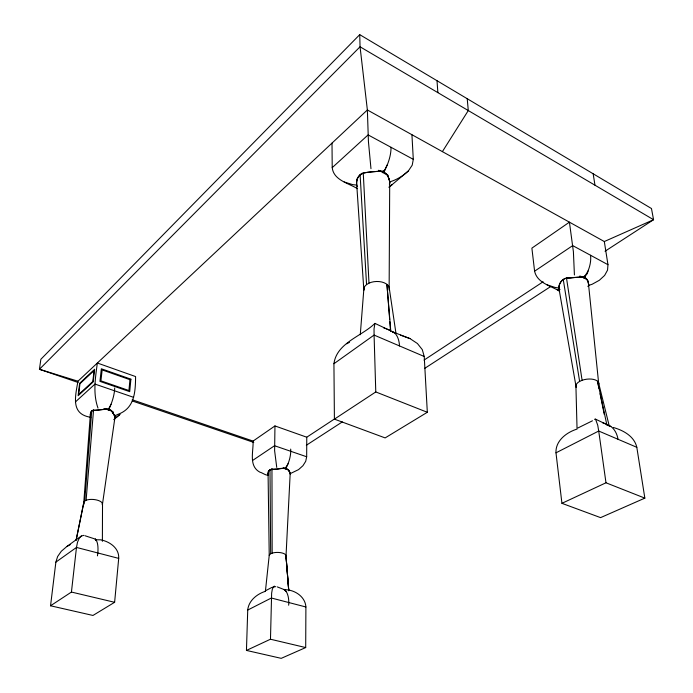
<?xml version="1.0" encoding="UTF-8"?>
<svg xmlns="http://www.w3.org/2000/svg" width="693" height="693" viewBox="0 0 693 693"><rect width="100%" height="100%" fill="white"/><g stroke="black" fill="none" stroke-linecap="round" stroke-linejoin="round"><path stroke-width="1.04" d="M102.382 541.328L102.521 503.863L115.09 416.398L111.478 410.949L108.221 409.996L109.165 408.073L109.303 409.528C113.47 409.866 112.829 418.148 117.42 414.535C134.615 408.679 135.412 392.403 135.594 376.568L97.358 363.019C95.348 377.928 92.775 393.494 97.99 408.082M269.222 555.37A8.42 3.3 0.8 0 1 270.686 553.776L272.158 553.144L271.959 468.728L268.659 470.868L268.07 473.172L269.222 555.37L265.41 591.311C256.956 594.005 248.588 600.675 247.73 610.057L246.448 650.424L281.228 658.35L305.7 647.565L305.899 606.981C305.31 596.404 294.222 589.483 284.39 589.682L277.313 586.902M290.246 474.428L290.246 473.64L298.579 469.603L302.954 465.687L305.717 461.304L306.67 456.765L306.765 437.205L334.728 418.815M357.371 186.46L356.67 185.161C356.185 180.405 357.839 175.182 362.456 173.059M83.948 535.342L81.367 535.992L66.788 546.552L61.33 551.238L57.606 556.548L55.873 562.127L50.546 605.786L92.966 615.453L114.622 602.295L118.702 558.385C119.369 548.172 109.667 541.528 100.65 539.821L95.374 539.795L95.383 539.119L85.048 535.758M246.448 650.424L270.478 639.223L271.639 593.156L272.288 589.405L273.233 587.006L274.402 586.105M306.765 437.205L274.956 425.935L274.619 450.719L276.741 467.411M383.038 172.86L384.494 170.114L384.442 172.28C387.647 174.428 389.128 178.196 389.709 181.869L389.128 289.977M268.07 473.172C269.473 478.187 261.642 472.15 260.022 472.236C248.371 466.146 253.56 451.394 253.084 441.077L274.956 425.935M268.174 475.147L268.65 471.136L269.984 469.698C276.55 469.837 283.714 466.008 289.397 470.703C290.774 477.009 289.544 469.118 286.218 468.451L286.2 467.16L285.265 468.884L288.045 463.747A19.872 9.936 -71.3 0 0 290.748 451.299A19.482 9.737 -71.3 0 0 290.679 449.09M289.397 470.703L289.353 471.561L287.993 469.681L286.174 469.152M284.347 590.029L284.303 589.405M108.221 409.996L109.165 408.073L109.044 408.653C103.283 410.048 97.228 409.468 91.719 410.975L90.644 412.387L90.315 415.012L83.749 502.962L76.126 540.176M360.1 174.671L366.562 284.589A12.777 7.562 -2.4 0 0 363.851 290.237L356.765 185.17C354.799 168.771 374.324 172.687 384.442 170.807L384.494 170.114M90.281 415.003L90.644 412.387M84.719 501.022L91.719 410.975L93.564 409.806L86.105 500.268L84.719 501.022A9.433 3.933 4.9 0 0 84.217 504.002M360.273 334.745L363.912 288.262M605.041 251.238L653.56 219.716L651.472 208.532L359.736 34.65L360.057 46.786L367.368 109.97L604.313 241.536L607.969 264.691L607.544 270.131L604.617 275.442L599.367 280.267L592.16 284.251L588.634 285.412L588.028 286.53L588.721 285.386C588.548 282.432 587.603 279.279 585.074 277.512M389.033 179.019L389.812 181.843L389.492 184.139M613.34 427.486C623.388 430.37 634.32 436.278 636.815 447.306L644.845 498.128L600.58 517.628L561.928 503.326L555.985 452.824C555.362 440.765 566.588 432.311 577.052 429.08L575.909 385.75M113.531 413.773L114.951 416.874M93.538 410.091C100.216 411.209 106.921 406.514 112.716 411.772M50.546 605.786L71.431 592.056L76.481 547.427L77.495 542.238L79.167 538.34L81.367 535.992M90.8 417.299C70.495 414.284 75.277 396.543 77.962 381.202L367.368 109.97L368.433 141.649L370.972 168.676M95.374 539.795L95.383 539.119M558.853 287.985C558.861 283.35 562.292 278.525 566.51 278.092L582.094 380.292L579.625 381.401A11.512 5.683 -7.7 0 0 576.16 387.214L558.853 287.985L559.156 289.509M559.251 289.553C557.354 283.238 563.963 276.931 570.33 277.772C576.437 276.654 586.798 279.651 588.028 270.98A26.629 16.667 -59.6 0 0 590.54 255.267M411.928 134.719L413.297 159.347L412.214 165.168L408.394 170.911L388.955 187.318L392.247 184.537M115.09 416.398L114.908 417.151M102.321 504.876L102.088 502.823A9.433 3.933 4.9 0 0 95.08 499.67A9.433 3.933 4.9 0 0 86.105 500.268M76.143 540.072L83.914 501.94M333.931 363.721C336.677 342.801 361.737 336.339 374.93 323.38L394.144 332.449L409.97 338.591L417.42 343.52L422.288 349.627L424.229 356.488L427.321 412.283L385.135 437.915L334.407 419.144L333.931 363.721L374.081 335.074L374.038 328.837L374.93 323.38M588.236 282.216L586.954 279.418L583.87 278.049L588.028 270.98M384.442 170.807L387.37 164.665A30.059 14.068 -63.2 0 0 390.999 147.288M109.044 408.653L111.036 404.279A21.778 7.883 -70.8 0 0 114.51 390.783A21.353 7.727 -70.8 0 0 114.683 388.002M598.302 385.178L598.735 384.026L588.4 283.082M356.678 180.119L357.467 178.214M109.13 408.601L111.036 404.279M384.554 170.729L387.37 164.665M268.052 472.167L268.659 470.868M288.045 463.747L286.218 467.662L277.2 469.326L271.951 468.996M389.397 184.217C390.436 180.925 388.435 177.425 386.919 174.619L384.009 173.302M583.87 278.049L584.805 276.464M442.385 151.628L468.286 110.551L467.221 98.718M90.61 412.664L91.719 410.975M265.22 590.921L271.708 587.508L275.762 586.599M359.736 34.65L40.861 359.277L39.44 369.282L78.092 382.475M75.433 401.905L94.976 384.078L133.662 397.358M357.467 188.687C348.466 183.108 333.61 180.267 332.216 167.645L368.113 134.901L413.297 159.347M344.239 181.982L352.737 184.667L356.765 185.074M113.73 419.663L120.019 414.362L116.615 417.186L114.761 417.896M408.394 170.911C403.257 175.875 396.327 179.972 389.812 181.843M577.919 427.971L592.463 420.79M55.873 562.127L76.481 547.427L118.702 558.385M252.469 460.55L274.541 445.729L306.67 456.765M556.999 289.431L559.658 291.19C550.744 285.802 537.118 282.952 534.598 271.188L572.704 245.608L607.969 264.691M424.038 360.091L543.113 281.782M334.407 419.144L375.779 391.943L427.321 412.283M306.332 445.27L342.333 421.89M424.818 368.304L550.805 286.469M366.562 284.589L368.988 283.151A12.777 7.562 -2.4 0 1 381.774 282.008A12.777 7.562 -2.4 0 1 389.249 287.993L395.972 333.402M588.721 285.386L588.132 281.193C586.607 278.058 583.082 276.585 579.781 276.178M66.788 546.552L70.201 544.681M346.743 343.797L349.48 342.307M247.73 610.057L271.344 598.007L305.899 606.981M555.985 452.824L598.717 431.029L636.815 447.306M561.928 503.326L605.985 482.787L644.845 498.128M604.313 241.536L653.56 219.716L360.057 46.786L39.44 369.282L77.962 381.202M566.51 278.092C572.557 278.837 578.698 275.632 584.407 277.702M594.481 419.3L595.521 419.152L610.819 426.42A28.647 20.556 -65.7 0 1 618.017 439.267M368.988 283.151L363.253 172.86L379.981 171.076L383.55 172.427M558.766 287.976L555.11 287.456L547.072 284.814M105.483 409.104L108.498 409.754M285.672 468.624L283.056 468.165L285.577 468.685M103.863 408.801L108.584 409.676M579.798 276.299L584.58 277.59M71.431 592.056L114.622 602.295M270.478 639.223L305.7 647.565M602.442 422.695L606.843 424.307L607.57 425.285M383.705 172.28C369.473 166.961 389.726 173.891 388.141 176.135M392.255 331.834L394.144 332.449A32.779 17.793 -67.3 0 1 399.523 345.937M132.233 400.952L253.768 442.429M132.233 399.757L253.084 441.077M608.385 425.571L610.819 426.42M400.467 335.152L409.97 338.591M386.651 329.019L390.731 330.526L386.937 284.373L389.665 319.603M383.809 327.962L385.654 328.655M392.983 332.268L394.421 332.857M424.229 356.488L374.081 335.074L375.779 391.943M286.235 591.579L284.381 589.44L286.235 591.579A21.63 11.296 -75.8 0 1 288.79 602.538A21.206 11.071 -75.8 0 1 288.652 605.214M559.797 289.492L558.887 288.193L559.823 289.7M595.521 419.152L597.721 425.19L598.717 431.029L605.985 482.787M289.579 472.158L290.176 473.665M598.527 382.553L609.251 425.978M606.721 424.272L606.895 425.052L597.548 381.237L599.021 388.513M585.403 276.264L585.264 275.675L585.299 276.325M290.176 473.674L286.01 556.115L285.923 555.258A8.42 3.3 0.8 0 0 280.483 552.65A8.42 3.3 0.8 0 0 272.158 553.144M600.069 393.711L604.279 414.492M95.617 540.064L95.461 539.154L96.786 541.328A23.891 9.087 -73.9 0 1 97.817 552.962A23.415 8.905 -73.9 0 1 97.427 555.864M563.253 279.452L579.625 381.401M593.165 173.778L594.966 185.187M534.598 271.188L531.886 248.137L569.421 222.158L573.406 251.784L574.419 274.974M288.721 590.029L285.923 555.258L288.721 590.375M285.992 555.899L288.747 590.834M389.83 321.734L390.575 331.341M437.014 80.709L437.872 92.637M332.008 143.113L332.216 167.645M269.984 469.698L270.686 553.776M582.094 380.292A11.512 5.683 -7.7 0 1 593.572 379.417A11.512 5.683 -7.7 0 1 598.735 384.026M129.963 379.695L128.924 390.531L100.927 380.847L102.14 369.906L129.963 379.695M130.899 379.175L129.712 391.658L99.948 381.375L101.351 368.771L130.899 379.175M286.2 467.16L286.14 467.706L286.2 467.16M94.075 370.564L92.819 381.496L78.664 394.499L79.964 383.705L94.075 370.564M94.612 369.317L93.174 381.921L78.127 395.729L79.634 383.29L94.612 369.317M113.34 412.188L113.228 413.123L113.34 412.188"/></g></svg>
